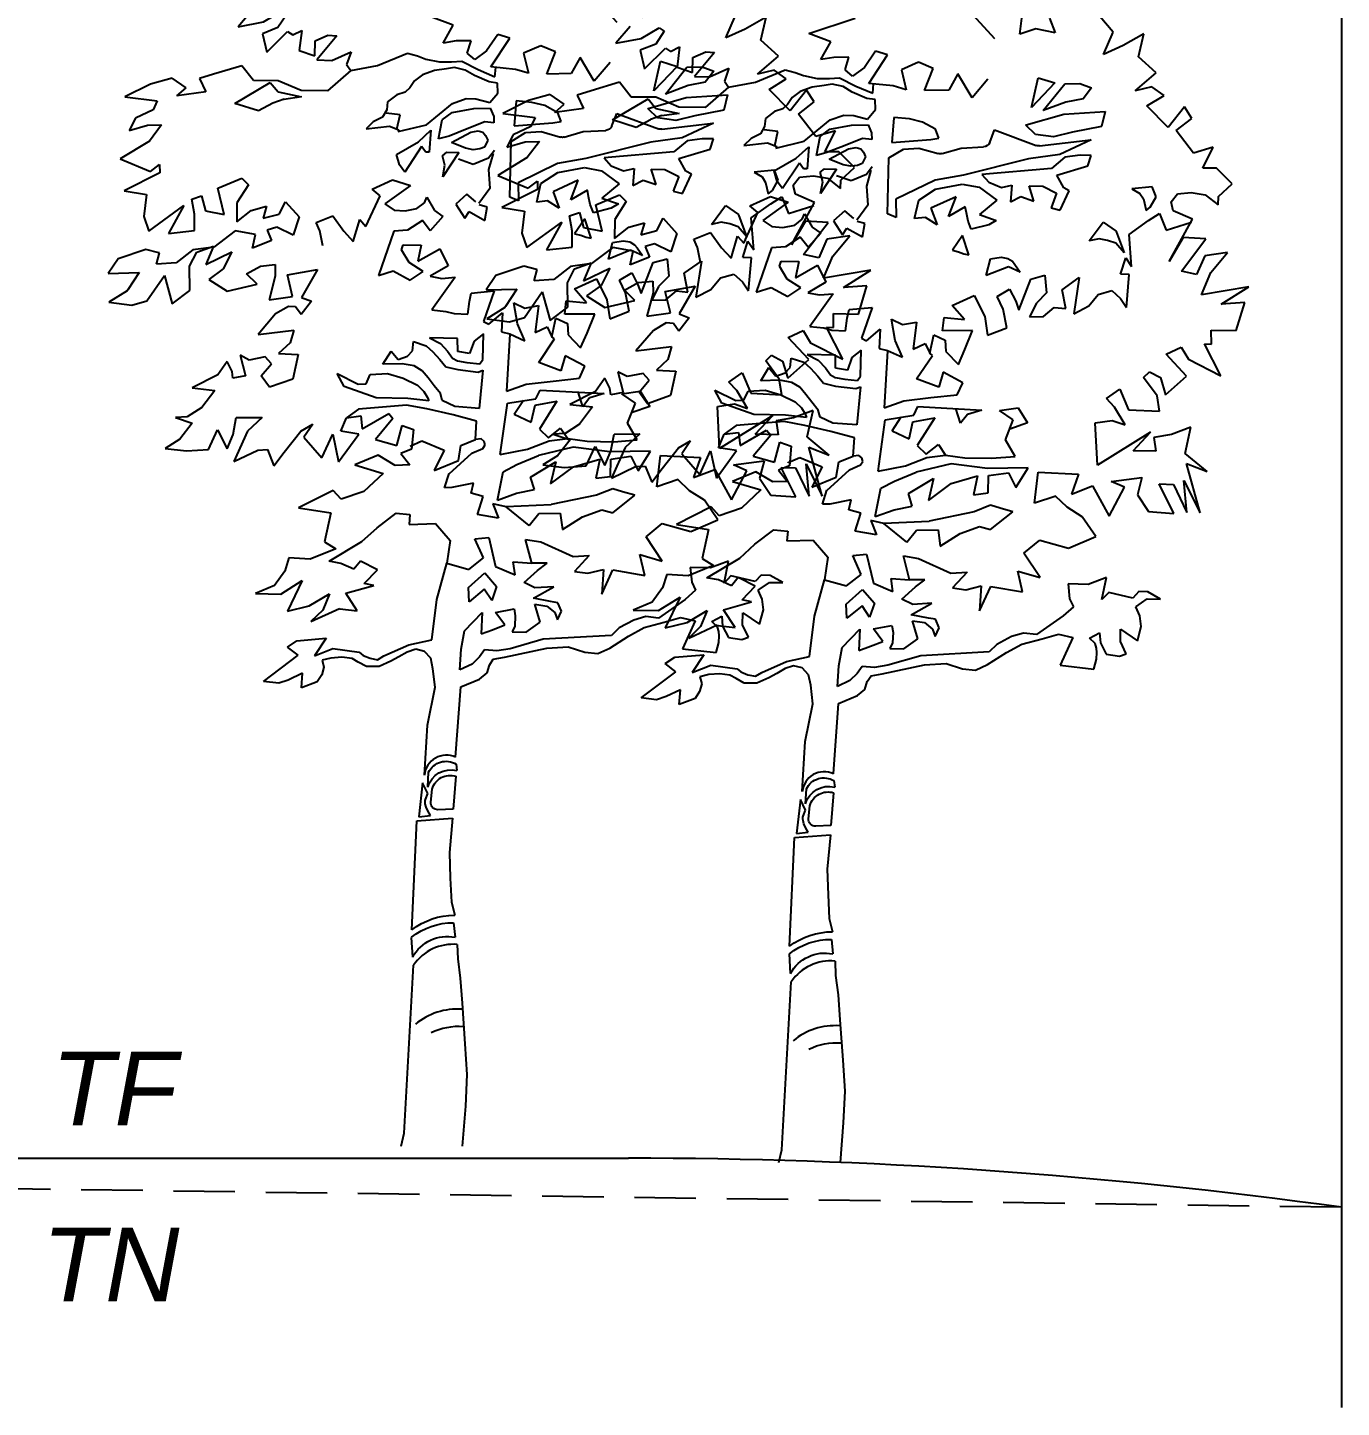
# Model space of a CAD drawing. Header units: millimetres. Extents: x 1514 to 1688, y 984 to 1013.
# Drawn here: x 1573.77 to 1579.11, y 1003.57 to 1009.18 of the extents above; entities that cross this region are included whole.
import ezdxf

# ---------------------------------------------------------------- set-up
doc = ezdxf.new("R2010")
doc.units = ezdxf.units.MM
doc.linetypes.add('CACHE', pattern=[0.375, 0.25, -0.125])
for name, color, linetype in [('Cotations2', 7, 'Continuous'), ('Limites', 7, 'Continuous'), ('T2', 5, 'Continuous'), ('Texte', 7, 'Continuous')]:
    doc.layers.add(name, color=color, linetype=linetype)
doc.styles.get("Standard").update_dxf_attribs({"font": 'arial.ttf'})

# ---------------------------------------------------------------- blocks, each defined once
blk = doc.blocks.new('E13')
at = {"color": 62, "true_color": 0xacc205}
for p, q in [((2.2143, 19.6951), (2.1412, 19.7806)), ((0.7854, 19.7116), (0.7429, 19.6618)), ((0.8179, 19.6761), (0.8715, 19.708)), ((0.8858, 19.6974), (0.861, 19.6595)), ((0.8715, 19.708), (0.8858, 19.6974)), ((2.1854, 19.6291), (2.2143, 19.6951)), ((0.7429, 19.6618), (0.8179, 19.6761)), ((0.861, 19.6595), (0.8152, 19.6411)), ((0.8152, 19.6411), (0.8281, 19.5862)), ((0.8281, 19.5862), (0.8896, 19.6479)), ((0.8896, 19.6479), (0.9048, 19.638)), ((0.9048, 19.638), (0.9316, 19.6511)), ((0.9316, 19.6511), (0.924, 19.5911)), ((0.9701, 19.5754), (0.9708, 19.6197)), ((0.9708, 19.6197), (1.009, 19.6368)), ((1.0353, 19.6348), (0.976, 19.5636)), ((0.924, 19.5911), (0.9701, 19.5754)), ((0.976, 19.5636), (1.0203, 19.5621)), ((1.9925, 19.5597), (2.0417, 19.5445)), ((0.7538, 19.5464), (0.6704, 19.5214)), ((0.7884, 19.5029), (0.7538, 19.5464)), ((0.7331, 19.4351), (0.8383, 19.4972)), ((0.7884, 19.5029), (0.7884, 19.5029)), ((0.8614, 19.5022), (0.7884, 19.5029)), ((0.8383, 19.4972), (0.8616, 19.4689)), ((0.9293, 19.4732), (0.8614, 19.5022)), ((2.3765, 19.4128), (2.3142, 19.4763)), ((2.4247, 19.4743), (2.3765, 19.4128)), ((2.4467, 19.4396), (2.4247, 19.4743)), ((2.0687, 19.4523), (2.1906, 19.4601)), ((2.1906, 19.4601), (2.1796, 19.4154)), ((2.4004, 19.4034), (2.4467, 19.4396)), ((2.1796, 19.4154), (2.0938, 19.3984)), ((2.4521, 19.3369), (2.4004, 19.4034)), ((2.0711, 19.3244), (2.0318, 19.2914)), ((2.0318, 19.2914), (1.8258, 19.2738)), ((2.0473, 19.272), (2.1393, 19.2991)), ((2.068, 19.2345), (2.0473, 19.272)), ((1.7676, 19.2453), (1.818, 19.2357)), ((1.9653, 19.2404), (2.0058, 19.2392)), ((2.0058, 19.2392), (2.047, 19.2182)), ((2.0844, 19.2256), (2.068, 19.2345)), ((2.33, 19.2372), (2.2697, 19.2315)), ((2.2697, 19.2315), (2.2933, 19.2172)), ((2.341, 19.2079), (2.33, 19.2372)), ((0.6836, 19.1839), (0.7541, 19.2137)), ((0.7734, 19.1941), (0.7398, 19.1409)), ((0.7541, 19.2137), (0.7734, 19.1941)), ((1.9105, 19.1924), (1.9409, 19.2082)), ((2.047, 19.2182), (2.0304, 19.1748)), ((2.047, 19.2182), (2.047, 19.2182)), ((2.0572, 19.1679), (2.0844, 19.2256)), ((2.2933, 19.2172), (2.3034, 19.2013)), ((2.3034, 19.2013), (2.3114, 19.1674)), ((2.3235, 19.177), (2.341, 19.2079)), ((2.3854, 19.1931), (2.4042, 19.2163)), ((2.3917, 19.1661), (2.3854, 19.1931)), ((2.4042, 19.2163), (2.4451, 19.2208)), ((0.7022, 19.1059), (0.6836, 19.1839)), ((2.0304, 19.1748), (2.0572, 19.1679)), ((2.3114, 19.1674), (2.3235, 19.177)), ((2.3186, 19.1376), (2.3513, 19.1586)), ((2.3513, 19.1586), (2.3713, 19.1089)), ((2.4486, 19.1417), (2.3917, 19.1661)), ((0.647, 19.1166), (0.7022, 19.1059)), ((0.7398, 19.1409), (0.7393, 19.0841)), ((0.7393, 19.0841), (0.7816, 19.1177)), ((0.7816, 19.1177), (0.8273, 19.1304)), ((0.8273, 19.1304), (0.817, 19.0952)), ((0.817, 19.0952), (0.8642, 19.1076)), ((0.8642, 19.1076), (0.8833, 19.144)), ((0.8833, 19.144), (0.9234, 19.0993)), ((2.1431, 19.0771), (2.1845, 19.1327)), ((2.1845, 19.1327), (2.2233, 19.1059)), ((0.8574, 19.0683), (0.8295, 19.0602)), ((0.906, 19.0448), (0.8574, 19.0683)), ((0.9234, 19.0993), (0.906, 19.0448)), ((0.9741, 19.0821), (1.023, 19.1022)), ((0.9847, 19.0578), (0.9741, 19.0821)), ((1.023, 19.1022), (1.0558, 19.0569)), ((2.1974, 19.0787), (2.1723, 19.0833)), ((2.2225, 19.07), (2.1974, 19.0787)), ((0.7346, 19.0579), (0.6711, 19.0098)), ((0.7943, 19.0466), (0.7346, 19.0579)), ((0.8295, 19.0602), (0.8422, 19.0289)), ((0.9935, 19.0135), (0.9847, 19.0578)), ((1.0558, 19.0569), (1.0838, 19.0264)), ((1.2444, 19.0595), (1.2036, 19.057)), ((1.8389, 18.9743), (1.851, 19.0237)), ((0.8089, 18.9537), (0.8528, 18.9579)), ((1.9353, 18.8721), (1.9707, 18.9642)), ((1.9707, 18.9642), (2.0122, 18.9753)), ((1.3854, 18.921), (1.3165, 18.8239)), ((1.7382, 18.8864), (1.803, 18.9156)), ((2.0169, 18.9238), (1.9869, 18.8928)), ((0.8346, 18.854), (0.9043, 18.8639)), ((1.9869, 18.8928), (1.9668, 18.8527)), ((1.4225, 18.8109), (1.4272, 18.8485)), ((1.9668, 18.8527), (2.0085, 18.8533)), ((2.5324, 18.6778), (2.4839, 18.7725)), ((2.4368, 18.7268), (2.5324, 18.6778)), ((0.7106, 18.6711), (0.683, 18.6315)), ((0.7254, 18.6415), (0.7106, 18.6711)), ((0.7489, 18.69), (0.7651, 18.629)), ((0.7762, 18.6755), (0.7489, 18.69)), ((0.8235, 18.6852), (0.7762, 18.6755)), ((0.8117, 18.6292), (0.8417, 18.6648)), ((0.8417, 18.6648), (0.8235, 18.6852)), ((0.8417, 18.6648), (0.8417, 18.6648)), ((0.9207, 18.6921), (0.9046, 18.6194)), ((0.683, 18.6315), (0.6069, 18.5929)), ((0.7277, 18.6216), (0.7254, 18.6415)), ((0.7651, 18.629), (0.7277, 18.6216)), ((0.8364, 18.5951), (0.8117, 18.6292)), ((0.9046, 18.6194), (0.8364, 18.5951)), ((2.2338, 18.6381), (2.2595, 18.5772)), ((0.6069, 18.5929), (0.6738, 18.5859)), ((0.6738, 18.5859), (0.6358, 18.5347)), ((2.2495, 18.5325), (2.2184, 18.5852)), ((2.2595, 18.5772), (2.3512, 18.5731)), ((2.1609, 18.5384), (2.2116, 18.5459)), ((2.1674, 18.4137), (2.1609, 18.5384)), ((2.2116, 18.5459), (2.2495, 18.5325)), ((0.5928, 18.5076), (0.5578, 18.5057)), ((0.5578, 18.5057), (0.6076, 18.4886)), ((0.6358, 18.5347), (0.5928, 18.5076)), ((0.6358, 18.5347), (0.6358, 18.5347)), ((0.7282, 18.4548), (0.7377, 18.5052)), ((0.7377, 18.5052), (0.8144, 18.5058)), ((0.7377, 18.5052), (0.7377, 18.5052)), ((0.8144, 18.5058), (0.7707, 18.4656)), ((1.201, 18.5028), (1.1497, 18.4404)), ((2.3245, 18.5116), (2.1674, 18.4137)), ((2.2729, 18.4559), (2.3245, 18.5116)), ((0.6076, 18.4886), (0.5707, 18.4411)), ((0.6556, 18.4111), (0.6819, 18.4686)), ((0.6819, 18.4686), (0.7106, 18.4125)), ((0.7106, 18.4125), (0.7282, 18.4548)), ((0.7707, 18.4656), (0.7305, 18.375)), ((0.8797, 18.4034), (0.9288, 18.4649)), ((0.9288, 18.4649), (0.9637, 18.486)), ((0.9637, 18.486), (0.938, 18.4471)), ((0.991, 18.3862), (1.0231, 18.4558)), ((0.5707, 18.4411), (0.5269, 18.4141)), ((0.5269, 18.4141), (0.59, 18.4066)), ((0.938, 18.4471), (0.991, 18.3862)), ((1.2869, 18.4367), (1.353, 18.4089)), ((0.59, 18.4066), (0.6556, 18.4111)), ((0.7305, 18.375), (0.8013, 18.4094)), ((0.8013, 18.4094), (0.8299, 18.411)), ((0.8299, 18.411), (0.849, 18.363)), ((0.849, 18.363), (0.8797, 18.4034)), ((1.2565, 18.4114), (1.2242, 18.3987)), ((1.683, 18.3741), (1.6675, 18.309)), ((2.2476, 18.348), (2.2083, 18.3651)), ((1.8515, 18.2237), (1.9169, 18.2756)), ((2.1626, 18.2029), (2.1226, 18.2609)), ((1.6695, 18.2471), (1.5362, 18.2414)), ((1.7615, 18.2117), (1.8189, 18.2319))]:
    blk.add_line(p, q, dxfattribs=at)
at = {"color": 84, "true_color": 0x2aaf18}
for p, q in [((1.3136, 19.6912), (1.4508, 19.7365)), ((1.9379, 19.6889), (1.9457, 19.7517)), ((2.026, 19.736), (2.0424, 19.6923)), ((1.3791, 19.6662), (1.3136, 19.6912)), ((1.9857, 19.705), (1.9379, 19.6889)), ((2.0424, 19.6923), (1.9857, 19.705)), ((2.3048, 19.6901), (2.2434, 19.655)), ((2.2893, 19.6222), (2.3048, 19.6901)), ((1.3493, 19.6135), (1.3791, 19.6662)), ((1.5115, 19.639), (1.4783, 19.5904)), ((1.5467, 19.6279), (1.5115, 19.639)), ((2.2434, 19.655), (2.1854, 19.6291)), ((1.009, 19.6368), (1.0353, 19.6348)), ((1.3877, 19.62), (1.3493, 19.6135)), ((1.4324, 19.6204), (1.3877, 19.62)), ((1.4209, 19.5834), (1.4324, 19.6204)), ((1.4909, 19.5431), (1.5467, 19.6279)), ((1.6387, 19.6057), (1.5877, 19.5831)), ((1.6819, 19.5872), (1.6387, 19.6057)), ((2.3415, 19.5747), (2.2893, 19.6222)), ((1.0203, 19.5621), (1.0772, 19.588)), ((1.0772, 19.588), (1.064, 19.55)), ((1.1558, 19.5468), (1.2439, 19.5837)), ((1.2439, 19.5837), (1.2736, 19.5757)), ((1.2984, 19.5662), (1.3386, 19.5575)), ((1.4433, 19.5646), (1.4209, 19.5834)), ((1.4783, 19.5904), (1.4433, 19.5646)), ((1.5877, 19.5831), (1.6021, 19.524)), ((1.6561, 19.5218), (1.6819, 19.5872)), ((1.7546, 19.5711), (1.7282, 19.523)), ((1.7966, 19.5008), (1.7546, 19.5711)), ((1.9725, 19.4721), (1.9925, 19.5597)), ((2.2797, 19.5214), (2.3415, 19.5747)), ((0.6704, 19.5214), (0.6288, 19.5086)), ((1.0767, 19.532), (1.0077, 19.4721)), ((1.064, 19.55), (1.0767, 19.532)), ((1.0767, 19.532), (1.1558, 19.5468)), ((1.5632, 19.5357), (1.4909, 19.5431)), ((1.6021, 19.524), (1.5632, 19.5357)), ((1.7282, 19.523), (1.6561, 19.5218)), ((1.8436, 19.5559), (1.7966, 19.5008)), ((2.0417, 19.5445), (1.9725, 19.4721)), ((2.007, 19.4627), (2.0707, 19.5423)), ((2.0707, 19.5423), (2.1154, 19.5427)), ((2.1154, 19.5427), (2.1505, 19.5305)), ((2.1505, 19.5305), (2.1252, 19.4973)), ((2.3288, 19.5329), (2.2797, 19.5214)), ((2.3647, 19.5074), (2.3288, 19.5329)), ((0.4844, 19.4921), (0.4084, 19.4543)), ((0.5483, 19.5099), (0.4844, 19.4921)), ((0.5897, 19.4813), (0.5483, 19.5099)), ((0.5623, 19.4569), (0.5897, 19.4813)), ((0.6288, 19.5086), (0.6475, 19.4693)), ((1.2512, 19.4808), (1.2369, 19.4678)), ((1.265, 19.5016), (1.2512, 19.4808)), ((2.0741, 19.4879), (2.007, 19.4627)), ((2.1252, 19.4973), (2.0741, 19.4879)), ((2.3142, 19.4763), (2.3647, 19.5074)), ((0.4084, 19.4543), (0.5041, 19.4424)), ((0.5041, 19.4424), (0.4918, 19.4157)), ((0.6475, 19.4693), (0.5623, 19.4569)), ((0.8034, 19.4127), (0.7331, 19.4351)), ((0.8457, 19.4352), (0.8034, 19.4127)), ((0.8458, 19.436), (0.8457, 19.4352)), ((0.8789, 19.4478), (0.8458, 19.436)), ((0.8616, 19.4689), (0.9306, 19.4541)), ((0.9306, 19.4541), (0.8788, 19.4467)), ((0.8788, 19.4467), (0.8789, 19.4478)), ((1.0077, 19.4721), (0.9293, 19.4732)), ((1.1855, 19.4395), (1.1826, 19.4159)), ((1.2125, 19.4602), (1.1855, 19.4395)), ((1.2369, 19.4678), (1.2125, 19.4602)), ((1.9564, 19.4203), (2.0687, 19.4523)), ((0.4918, 19.4157), (0.4396, 19.3913)), ((1.1707, 19.3941), (1.1431, 19.3802)), ((1.1826, 19.4159), (1.1707, 19.3941)), ((1.2223, 19.4007), (1.1814, 19.4057)), ((1.2129, 19.3586), (1.2223, 19.4007)), ((1.849, 19.3683), (1.8632, 19.4055)), ((1.8632, 19.4055), (1.9867, 19.3595)), ((1.9845, 19.3916), (1.9563, 19.4192)), ((2.0938, 19.3984), (2.0378, 19.3846)), ((0.4396, 19.3913), (0.4208, 19.3548)), ((0.4208, 19.3548), (0.4751, 19.3707)), ((0.4396, 19.3913), (0.4396, 19.3913)), ((0.4751, 19.3707), (0.5168, 19.3713)), ((0.5168, 19.3713), (0.481, 19.3237)), ((1.1431, 19.3802), (1.1215, 19.3599)), ((1.1215, 19.3599), (1.1913, 19.3671)), ((1.1913, 19.3671), (1.2189, 19.3563)), ((1.2167, 19.3519), (1.3005, 19.372)), ((1.2189, 19.3563), (1.2167, 19.3519)), ((1.2769, 19.3215), (1.3137, 19.3558)), ((1.3137, 19.3558), (1.3087, 19.2907)), ((2.0378, 19.3846), (1.9845, 19.3924)), ((1.9845, 19.3924), (1.9845, 19.3916)), ((1.9963, 19.3584), (2.1482, 19.3761)), ((2.149, 19.3761), (2.0566, 19.3331)), ((2.1482, 19.3761), (2.149, 19.3761)), ((2.5103, 19.3541), (2.4521, 19.3369)), ((2.479, 19.2921), (2.5103, 19.3541)), ((0.481, 19.3237), (0.3943, 19.2705)), ((1.2115, 19.284), (1.2769, 19.3215)), ((2.0566, 19.3331), (1.9639, 19.3201)), ((2.1162, 19.3304), (2.0711, 19.3244)), ((2.1492, 19.3298), (2.1162, 19.3304)), ((2.1393, 19.2991), (2.1492, 19.3298)), ((0.3943, 19.2705), (0.4835, 19.2334)), ((1.2205, 19.2528), (1.2115, 19.284)), ((1.2861, 19.3076), (1.2359, 19.2318)), ((1.2981, 19.2907), (1.2861, 19.3076)), ((1.3087, 19.2907), (1.2981, 19.2907)), ((1.3477, 19.2801), (1.3606, 19.2905)), ((1.355, 19.2519), (1.3477, 19.2801)), ((1.3958, 19.2897), (1.3485, 19.2175)), ((1.3606, 19.2905), (1.3958, 19.2897)), ((2.5199, 19.2919), (2.479, 19.2921)), ((2.5664, 19.2456), (2.5199, 19.2919)), ((0.5116, 19.2293), (0.406, 19.1759)), ((0.4835, 19.2334), (0.5108, 19.254)), ((0.5108, 19.254), (0.5116, 19.2293)), ((0.5108, 19.254), (0.5108, 19.254)), ((1.2359, 19.2318), (1.2205, 19.2528)), ((1.3485, 19.2175), (1.355, 19.2519)), ((2.5256, 19.2081), (2.5664, 19.2456)), ((1.5717, 19.2004), (1.5724, 19.1462)), ((2.4451, 19.2208), (2.4863, 19.2138)), ((2.4863, 19.2138), (2.5249, 19.1835)), ((2.5249, 19.1835), (2.5256, 19.2081)), ((0.406, 19.1759), (0.4726, 19.1652)), ((0.4726, 19.1652), (0.4647, 19.1003)), ((1.2942, 19.141), (1.3012, 19.1575)), ((1.3012, 19.1575), (1.3239, 19.1179)), ((1.4201, 19.1664), (1.3871, 19.1367)), ((1.4466, 19.1433), (1.4201, 19.1664)), ((1.5724, 19.1462), (1.5467, 19.1577)), ((0.4795, 19.0574), (0.583, 19.1329)), ((0.583, 19.1329), (0.5377, 19.0503)), ((1.2374, 19.1169), (1.2721, 19.1237)), ((1.2374, 19.1169), (1.2374, 19.1169)), ((1.2721, 19.1237), (1.2942, 19.141)), ((1.3239, 19.1179), (1.349, 19.1)), ((1.3871, 19.1367), (1.4135, 19.0954)), ((1.4135, 19.0954), (1.4267, 19.1152)), ((1.4267, 19.1152), (1.473, 19.0888)), ((1.4796, 19.1284), (1.4565, 19.135)), ((1.473, 19.0888), (1.4796, 19.1284)), ((2.2613, 19.0965), (2.3186, 19.1376)), ((2.3186, 19.1376), (2.3186, 19.1376)), ((2.3713, 19.1089), (2.446, 19.1325)), ((2.3802, 19.0162), (2.4486, 19.1417)), ((0.4647, 19.1003), (0.4795, 19.0574)), ((0.4647, 19.1003), (0.4647, 19.1003)), ((1.2883, 19.0884), (1.2444, 19.0595)), ((1.3117, 19.0582), (1.2883, 19.0884)), ((1.349, 19.1), (1.3117, 19.0582)), ((2.1723, 19.0833), (2.1431, 19.0771)), ((2.2468, 19.0416), (2.2225, 19.07)), ((2.2233, 19.1059), (2.2232, 19.1051)), ((2.2232, 19.1051), (2.2468, 19.0416)), ((2.2684, 19.0012), (2.2613, 19.0965)), ((2.4216, 19.0869), (2.3802, 19.0162)), ((2.416, 18.988), (2.4887, 19.0829)), ((2.4887, 19.0829), (2.4216, 19.0869)), ((2.4887, 19.0829), (2.4887, 19.0829)), ((1.7571, 19.0449), (1.7726, 19.0392)), ((1.7726, 19.0392), (1.7875, 19.0361)), ((1.851, 19.0237), (1.8828, 19.0288)), ((1.8828, 19.0288), (1.9023, 19.0254)), ((1.9023, 19.0254), (1.916, 19.0168)), ((2.2363, 18.979), (2.2514, 19.0272)), ((2.2514, 19.0272), (2.2684, 19.0012)), ((2.4849, 19.0328), (2.4607, 18.9778)), ((2.5528, 19.0428), (2.4849, 19.0328)), ((2.5028, 18.9833), (2.5528, 19.0428)), ((0.4704, 19.0024), (0.3879, 18.9746)), ((0.5087, 18.9927), (0.4704, 19.0024)), ((0.5015, 18.9591), (0.5106, 18.9925)), ((0.5106, 18.9925), (0.5087, 18.9927)), ((1.2268, 19.0021), (1.2317, 19.0169)), ((1.2496, 18.9644), (1.2268, 19.0021)), ((1.2317, 19.0169), (1.2847, 19.0159)), ((1.2847, 19.0159), (1.2745, 18.9682)), ((1.2745, 18.9682), (1.3399, 19.0049)), ((1.3399, 19.0049), (1.3644, 18.9548)), ((1.9042, 19.0007), (1.8389, 18.9743)), ((1.939, 18.9847), (1.9042, 19.0007)), ((1.916, 19.0168), (1.9237, 19.0076)), ((1.9237, 19.0076), (1.939, 18.9847)), ((2.4607, 18.9778), (2.416, 18.988)), ((0.3879, 18.9746), (0.359, 18.9321)), ((0.5595, 18.9633), (0.5015, 18.9591)), ((1.2901, 18.9378), (1.2496, 18.9644)), ((1.3644, 18.9548), (1.3109, 18.9237)), ((2.063, 18.9325), (2.114, 18.9684)), ((2.114, 18.9684), (2.0974, 18.8616)), ((2.2617, 18.9779), (2.2363, 18.979)), ((2.2534, 18.88), (2.2617, 18.9779)), ((2.475, 18.918), (2.5028, 18.9833)), ((0.359, 18.9321), (0.4501, 18.9346)), ((0.4501, 18.9346), (0.4169, 18.8833)), ((0.4732, 18.8506), (0.5255, 18.9261)), ((0.5255, 18.9261), (0.5483, 18.8418)), ((1.2521, 18.9122), (1.2901, 18.9378)), ((1.3109, 18.9237), (1.3453, 18.9173)), ((1.3453, 18.9173), (1.3854, 18.921)), ((2.0739, 18.8767), (2.063, 18.9325)), ((2.1417, 18.8848), (2.17, 18.9186)), ((2.17, 18.9186), (2.2098, 18.9299)), ((2.2098, 18.9299), (2.2354, 18.9071)), ((2.2354, 18.9071), (2.2534, 18.88)), ((2.6151, 18.9414), (2.475, 18.918)), ((2.5335, 18.89), (2.6151, 18.9414)), ((0.4148, 18.8805), (0.3611, 18.8467)), ((0.4169, 18.8833), (0.4148, 18.8805)), ((1.4272, 18.8485), (1.433, 18.8738)), ((1.433, 18.8738), (1.4998, 18.88)), ((1.5008, 18.8799), (1.4693, 18.7895)), ((1.4998, 18.88), (1.5008, 18.8799)), ((2.0974, 18.8616), (2.1417, 18.8848)), ((2.2534, 18.88), (2.2534, 18.88)), ((2.6032, 18.8949), (2.5335, 18.89)), ((2.5779, 18.8116), (2.6032, 18.8949)), ((0.3611, 18.8467), (0.4286, 18.8377)), ((0.4286, 18.8377), (0.4732, 18.8506)), ((1.3165, 18.8239), (1.3579, 18.8197)), ((1.5588, 18.8452), (1.5909, 18.8295)), ((1.5692, 18.7827), (1.5588, 18.8452)), ((1.3579, 18.8197), (1.382, 18.8132)), ((1.382, 18.8132), (1.4225, 18.8109)), ((1.4693, 18.7895), (1.4846, 18.7816)), ((1.4846, 18.7816), (1.5251, 18.8155)), ((1.5251, 18.8155), (1.5219, 18.7589)), ((1.5251, 18.8155), (1.5251, 18.8155)), ((1.5911, 18.7328), (1.5692, 18.7827)), ((2.5047, 18.7717), (2.5041, 18.8134)), ((2.5041, 18.8134), (2.5779, 18.8116)), ((1.3924, 18.7393), (1.3091, 18.7411)), ((1.4692, 18.7535), (1.441, 18.7318)), ((1.5219, 18.7589), (1.5469, 18.7532)), ((1.5469, 18.7532), (1.5911, 18.7328)), ((2.3706, 18.7422), (2.415, 18.7626)), ((2.4311, 18.6769), (2.3706, 18.7422)), ((2.415, 18.7626), (2.4368, 18.7268)), ((2.415, 18.7626), (2.415, 18.7626)), ((2.4839, 18.7725), (2.5047, 18.7717)), ((1.1716, 18.6634), (1.1954, 18.7022)), ((1.1954, 18.7022), (1.2162, 18.677)), ((1.1954, 18.7022), (1.1954, 18.7022)), ((1.2443, 18.6871), (1.2588, 18.703)), ((1.2588, 18.703), (1.262, 18.7304)), ((1.3932, 18.7006), (1.3924, 18.7393)), ((1.4279, 18.6949), (1.3932, 18.7006)), ((1.441, 18.7318), (1.4279, 18.6949)), ((0.863, 18.6946), (0.9207, 18.6921)), ((1.2162, 18.677), (1.2443, 18.6871)), ((1.698, 18.644), (1.6325, 18.6687)), ((1.7109, 18.6884), (1.698, 18.644)), ((1.7691, 18.6575), (1.7109, 18.6884)), ((2.3039, 18.6734), (2.3212, 18.6902)), ((2.3441, 18.6191), (2.3039, 18.6734)), ((2.3212, 18.6902), (2.3539, 18.6725)), ((2.3212, 18.6902), (2.3212, 18.6902)), ((2.3539, 18.6725), (2.369, 18.6218)), ((2.369, 18.6218), (2.4311, 18.6769)), ((1.0566, 18.5972), (1.0358, 18.6359)), ((1.0358, 18.6359), (1.0978, 18.6046)), ((1.1217, 18.6055), (1.1341, 18.633)), ((1.7531, 18.6216), (1.7691, 18.6575)), ((2.1949, 18.6105), (2.2338, 18.6381)), ((2.3512, 18.5731), (2.3441, 18.6191)), ((1.0978, 18.6046), (1.1217, 18.6055)), ((1.7627, 18.5375), (1.749, 18.5813)), ((1.8255, 18.5763), (1.7836, 18.5635)), ((1.8784, 18.5752), (1.9329, 18.5832)), ((1.9329, 18.5832), (1.9609, 18.5386)), ((2.2184, 18.5852), (2.1949, 18.6105)), ((1.5601, 18.5151), (1.5871, 18.5566)), ((1.6105, 18.4915), (1.622, 18.5418)), ((1.622, 18.5418), (1.6862, 18.5539)), ((1.6862, 18.5539), (1.6344, 18.4715)), ((1.7828, 18.5636), (1.7627, 18.5375)), ((1.9188, 18.5475), (1.8784, 18.5752)), ((1.8954, 18.4886), (1.9188, 18.5475)), ((1.9609, 18.5386), (1.9083, 18.5199)), ((1.0465, 18.4653), (1.0637, 18.5049)), ((1.0989, 18.5306), (1.0637, 18.5049)), ((1.0637, 18.5049), (1.1057, 18.5101)), ((1.1057, 18.5101), (1.1104, 18.4718)), ((1.1104, 18.4718), (1.1888, 18.517)), ((1.1888, 18.517), (1.201, 18.5028)), ((1.5601, 18.5151), (1.6105, 18.4915)), ((2.3245, 18.5116), (2.3245, 18.5116)), ((2.3865, 18.5041), (2.3347, 18.4956)), ((2.3347, 18.4956), (2.3402, 18.4546)), ((2.4442, 18.5262), (2.3865, 18.5041)), ((2.4269, 18.448), (2.4442, 18.5262)), ((1.0231, 18.4558), (1.0404, 18.3748)), ((1.0404, 18.3748), (1.0998, 18.4567)), ((1.0998, 18.4567), (1.0465, 18.4653)), ((1.2127, 18.4223), (1.2286, 18.4817)), ((1.2286, 18.4817), (1.2618, 18.4697)), ((1.2618, 18.4697), (1.2565, 18.4114)), ((1.6344, 18.4715), (1.6609, 18.4459)), ((1.6609, 18.4459), (1.6972, 18.4743)), ((1.6972, 18.4743), (1.7186, 18.4434)), ((1.9238, 18.4391), (1.8954, 18.4886)), ((2.3402, 18.4546), (2.2729, 18.4559)), ((1.1497, 18.4404), (1.2127, 18.4223)), ((1.2524, 18.4212), (1.2869, 18.4367)), ((1.2524, 18.4203), (1.2524, 18.4212)), ((1.395, 18.378), (1.4023, 18.423)), ((1.4023, 18.423), (1.4453, 18.4405)), ((1.4346, 18.3996), (1.4671, 18.4142)), ((1.4617, 18.4422), (1.4453, 18.4405)), ((1.4706, 18.4348), (1.4617, 18.4422)), ((1.4671, 18.4142), (1.4735, 18.4243)), ((1.4735, 18.4243), (1.4706, 18.4348)), ((2.4918, 18.3945), (2.4269, 18.448)), ((2.4711, 18.2729), (2.4311, 18.4181)), ((2.4311, 18.4181), (2.4918, 18.3945)), ((1.1575, 18.3943), (1.0882, 18.3655)), ((1.2074, 18.364), (1.1575, 18.3943)), ((1.2242, 18.3987), (1.2511, 18.3655)), ((1.353, 18.4089), (1.3227, 18.3486)), ((1.3227, 18.3486), (1.395, 18.378)), ((1.3674, 18.3385), (1.4346, 18.3996)), ((1.6084, 18.3295), (1.683, 18.3741)), ((1.735, 18.3596), (1.8133, 18.382)), ((1.8133, 18.382), (1.8014, 18.3261)), ((1.8446, 18.3314), (1.8455, 18.3825)), ((1.8455, 18.3825), (1.905, 18.3913)), ((1.905, 18.3913), (1.9263, 18.3479)), ((1.9263, 18.3479), (1.9629, 18.4058)), ((1.9814, 18.3009), (1.9923, 18.393)), ((1.9923, 18.393), (2.1114, 18.3868)), ((2.1114, 18.3868), (2.0907, 18.3278)), ((2.2083, 18.3651), (2.2991, 18.3771)), ((2.2991, 18.3771), (2.2857, 18.3261)), ((1.0882, 18.3655), (1.1723, 18.3401)), ((1.2511, 18.3655), (1.2074, 18.364)), ((1.6675, 18.309), (1.735, 18.3596)), ((1.8014, 18.3261), (1.8446, 18.3314)), ((2.0907, 18.3278), (2.1532, 18.3522)), ((2.1532, 18.3522), (2.2023, 18.2624)), ((2.2023, 18.2624), (2.2476, 18.348)), ((2.3933, 18.2705), (2.3499, 18.358)), ((2.3499, 18.358), (2.3923, 18.3567)), ((2.3923, 18.3567), (2.4325, 18.2732)), ((2.4235, 18.3686), (2.4711, 18.2729)), ((2.4325, 18.2732), (2.4235, 18.3686)), ((1.4392, 18.3113), (1.3756, 18.298)), ((1.4323, 18.2815), (1.4392, 18.3113)), ((1.5668, 18.2815), (1.6199, 18.2926)), ((1.6199, 18.2926), (1.6084, 18.3295)), ((1.8513, 18.2949), (1.8033, 18.2759)), ((1.8798, 18.286), (1.8513, 18.2949)), ((2.0447, 18.3218), (1.9814, 18.3009)), ((2.0437, 18.3219), (2.0447, 18.3218)), ((2.0782, 18.2889), (2.0437, 18.3219)), ((2.2857, 18.3261), (2.319, 18.2762)), ((1.4676, 18.272), (1.4323, 18.2815)), ((1.451, 18.2184), (1.4676, 18.272)), ((1.497, 18.25), (1.5138, 18.2079)), ((1.5362, 18.2414), (1.497, 18.25)), ((1.5103, 18.2612), (1.5668, 18.2815)), ((1.8033, 18.2759), (1.6696, 18.2482)), ((1.9169, 18.2756), (1.8798, 18.286)), ((2.1226, 18.2609), (2.0782, 18.2889)), ((2.319, 18.2762), (2.3933, 18.2705)), ((1.5138, 18.2079), (1.451, 18.2184)), ((1.6042, 18.1858), (1.5362, 18.2414)), ((1.6042, 18.1858), (1.6324, 18.2215)), ((1.6324, 18.2215), (1.696, 18.2224)), ((1.6696, 18.2482), (1.6695, 18.2471)), ((1.696, 18.2224), (1.7026, 18.1737)), ((1.7026, 18.1737), (1.7615, 18.2117)), ((1.8189, 18.2319), (1.8515, 18.2237)), ((1.1095, 18.1384), (1.1543, 18.1796)), ((1.9503, 18.1528), (1.9977, 18.1917)), ((1.9977, 18.1917), (2.0822, 18.1682)), ((2.0822, 18.1682), (2.1626, 18.2029)), ((0.9987, 18.1374), (1.032, 18.1167)), ((1.0122, 18.0803), (1.1095, 18.1384)), ((1.3704, 18.1412), (1.3604, 18.0745)), ((1.4436, 18.1461), (1.4848, 18.1505)), ((1.4688, 18.09), (1.4436, 18.1461)), ((1.4848, 18.1505), (1.5048, 18.0645)), ((1.5935, 18.1449), (1.6384, 18.1377)), ((1.6116, 18.0742), (1.5935, 18.1449)), ((1.6384, 18.1377), (1.7344, 18.0943)), ((1.9979, 18.0807), (1.9503, 18.1528)), ((0.8936, 18.0905), (0.8811, 18.0506)), ((0.9566, 18.0865), (0.8936, 18.0905)), ((1.032, 18.1167), (0.9566, 18.0865)), ((1.4254, 18.0563), (1.4688, 18.09)), ((1.7344, 18.0943), (1.782, 18.0972)), ((1.782, 18.0972), (1.7387, 18.0504)), ((1.9319, 18.1001), (1.9979, 18.0807)), ((1.9462, 18.0384), (1.9319, 18.1001)), ((0.8811, 18.0506), (0.8503, 18.0085)), ((1.0469, 18.0739), (1.0122, 18.0803)), ((1.0854, 18.0568), (1.0469, 18.0739)), ((1.1051, 18.0808), (1.0854, 18.0568)), ((1.1554, 18.0553), (1.1051, 18.0808)), ((1.1163, 18.0147), (1.1554, 18.0553)), ((1.3604, 18.0745), (1.4254, 18.0563)), ((1.5048, 18.0645), (1.5627, 18.0401)), ((1.557, 18.0784), (1.6116, 18.0742)), ((1.5627, 18.0401), (1.557, 18.0784)), ((1.5894, 18.0172), (1.629, 18.0532)), ((1.6571, 18.0745), (1.6116, 18.0742)), ((1.629, 18.0532), (1.6571, 18.0745)), ((1.7387, 18.0504), (1.778, 18.0445)), ((1.778, 18.0445), (1.8235, 18.0561)), ((1.8235, 18.0561), (1.8187, 17.9826)), ((1.8187, 17.9826), (1.8519, 18.055)), ((1.8519, 18.055), (1.9462, 18.0384)), ((2.1403, 18.0603), (2.0806, 18.0622)), ((2.0806, 18.0622), (2.0851, 18.0182)), ((2.1941, 18.0808), (2.1403, 18.0603)), ((2.1805, 18.0156), (2.1941, 18.0808)), ((0.8503, 18.0085), (0.7945, 17.9844)), ((0.8692, 17.9832), (0.9328, 18.023)), ((0.9328, 18.023), (0.8891, 17.9325)), ((1.0618, 17.9856), (1.1443, 18.0088)), ((1.1163, 18.0147), (1.1163, 18.0147)), ((1.1443, 18.0088), (1.1163, 18.0147)), ((1.6212, 18.0015), (1.5894, 18.0172)), ((1.617, 17.9707), (1.6775, 18.0048)), ((1.6775, 18.0048), (1.6212, 18.0015)), ((2.0851, 18.0182), (2.0966, 17.9946)), ((2.201, 18.0367), (2.1805, 18.0156)), ((2.2728, 18.0199), (2.201, 18.0367)), ((2.2903, 18.0394), (2.2728, 18.0199)), ((2.2812, 17.9946), (2.3152, 18.0177)), ((2.3168, 18.0384), (2.2903, 18.0394)), ((2.3152, 18.0177), (2.3541, 18.0174)), ((2.3541, 18.0174), (2.3168, 18.0384)), ((0.7945, 17.9844), (0.8692, 17.9832)), ((0.9537, 17.9484), (1.0135, 17.9836)), ((1.0135, 17.9836), (0.9936, 17.9358)), ((1.0957, 17.9337), (1.0618, 17.9856)), ((1.6674, 17.9611), (1.617, 17.9707)), ((2.0966, 17.9946), (2.0658, 17.9675)), ((2.2935, 17.9682), (2.2812, 17.9946)), ((2.2968, 17.9365), (2.2935, 17.9682)), ((0.8891, 17.9325), (0.9537, 17.9484)), ((0.9537, 17.9484), (0.9537, 17.9484)), ((0.9587, 17.9017), (1.0432, 17.9407)), ((0.9936, 17.9358), (0.9587, 17.9017)), ((1.0432, 17.9407), (1.0442, 17.9395)), ((1.0442, 17.9395), (1.0957, 17.9337)), ((1.4648, 17.9282), (1.4619, 17.8651)), ((1.5047, 17.9289), (1.5596, 17.9391)), ((1.5324, 17.8919), (1.5047, 17.9289)), ((1.5596, 17.9391), (1.5629, 17.9188)), ((1.6205, 17.9534), (1.6561, 17.9477)), ((1.6362, 17.8999), (1.6205, 17.9534)), ((1.6561, 17.9477), (1.6801, 17.9288)), ((1.689, 17.9576), (1.6674, 17.9611)), ((1.6801, 17.9288), (1.6878, 17.9065)), ((1.6878, 17.9065), (1.6993, 17.9322)), ((1.6993, 17.9322), (1.689, 17.9576)), ((2.2354, 17.892), (2.2363, 17.9279)), ((2.2363, 17.9279), (2.2859, 17.8938)), ((2.2859, 17.8938), (2.2968, 17.9365)), ((1.4961, 17.8776), (1.5324, 17.8919)), ((1.5614, 17.8878), (1.5536, 17.8713)), ((1.5629, 17.9188), (1.5614, 17.8878)), ((1.5952, 17.87), (1.6362, 17.8999)), ((2.0522, 17.9136), (2.0953, 17.9038)), ((2.0953, 17.9038), (2.0576, 17.8214)), ((2.1444, 17.9019), (2.1741, 17.9175)), ((2.161, 17.8855), (2.1444, 17.9019)), ((2.1649, 17.8719), (2.161, 17.8855)), ((2.1741, 17.9175), (2.1764, 17.8881)), ((2.1764, 17.8881), (2.1939, 17.8545)), ((2.2527, 17.8557), (2.2354, 17.892)), ((0.8894, 17.8263), (0.9173, 17.845)), ((0.9173, 17.845), (1.0035, 17.8528)), ((1.0035, 17.8528), (0.9691, 17.8005)), ((1.4619, 17.8651), (1.4961, 17.8776)), ((1.5536, 17.8713), (1.5952, 17.87)), ((2.1658, 17.8594), (2.1649, 17.8719)), ((2.1651, 17.8397), (2.1658, 17.8594)), ((2.1939, 17.8545), (2.2332, 17.8486)), ((2.2332, 17.8486), (2.2527, 17.8557)), ((0.8183, 17.7248), (0.9208, 17.8023)), ((0.9208, 17.8023), (0.8894, 17.8263)), ((2.0576, 17.8214), (2.1572, 17.81)), ((2.1572, 17.81), (2.1651, 17.8397)), ((0.9969, 17.7669), (0.9903, 17.7439)), ((0.9917, 17.7874), (0.9969, 17.7669)), ((0.9969, 17.7669), (0.9969, 17.7669)), ((0.8633, 17.7195), (0.8183, 17.7248)), ((0.8914, 17.7287), (0.8633, 17.7195)), ((0.9338, 17.749), (0.8914, 17.7287)), ((0.9305, 17.7057), (0.9338, 17.749)), ((0.9773, 17.723), (0.9305, 17.7057)), ((0.9903, 17.7439), (0.9773, 17.723)), ((0.9773, 17.723), (0.9773, 17.723)), ((0.9305, 17.7057), (0.9305, 17.7057))]:
    blk.add_line(p, q, dxfattribs=at)
at = {"color": 45, "true_color": 0xba8d4a}
for p, q in [((1.7878, 19.7581), (1.863, 19.6757)), ((1.2736, 19.5757), (1.2984, 19.5662)), ((1.2883, 19.5196), (1.265, 19.5016)), ((1.3242, 19.532), (1.2883, 19.5196)), ((1.3005, 19.372), (1.3774, 19.4351)), ((1.689, 19.4075), (1.65, 19.4286)), ((1.6984, 19.3813), (1.689, 19.4075)), ((1.3363, 19.3302), (1.3471, 19.3863)), ((1.4209, 19.3598), (1.3673, 19.3384)), ((1.5598, 19.3681), (1.6745, 19.3775)), ((1.6745, 19.3775), (1.6984, 19.3813)), ((1.7643, 19.3516), (1.8309, 19.3551)), ((1.3673, 19.3384), (1.3363, 19.3302)), ((1.3742, 19.319), (1.4315, 19.3495)), ((1.4157, 19.3025), (1.3742, 19.319)), ((1.4381, 19.2978), (1.4157, 19.3025)), ((1.4842, 19.2733), (1.4389, 19.2545)), ((1.5012, 19.296), (1.4842, 19.2733)), ((1.4974, 19.2865), (1.4842, 19.2394)), ((1.4389, 19.2545), (1.3954, 19.2696)), ((1.4842, 19.2394), (1.488, 19.1827)), ((1.488, 19.1827), (1.4555, 19.1387)), ((1.3091, 18.7411), (1.3419, 18.7243)), ((1.262, 18.7304), (1.299, 18.7181)), ((1.299, 18.7181), (1.3193, 18.7003)), ((1.3193, 18.7003), (1.3402, 18.677)), ((1.3419, 18.7243), (1.363, 18.7018)), ((1.2286, 18.6647), (1.1716, 18.6634)), ((1.2641, 18.6582), (1.2286, 18.6647)), ((1.1341, 18.633), (1.1847, 18.6359)), ((1.1847, 18.6359), (1.231, 18.6218)), ((1.1515, 18.5634), (1.0566, 18.5972)), ((1.6368, 18.5869), (1.8255, 18.5763)), ((1.2409, 18.5425), (1.0989, 18.5306)), ((1.7757, 18.4353), (1.8543, 18.4338)), ((1.8543, 18.4338), (1.9238, 18.4391)), ((1.9629, 18.4058), (1.8426, 18.4036)), ((2.0658, 17.9675), (1.9869, 17.9121)), ((1.9438, 17.884), (2.0038, 17.9002)), ((1.9869, 17.9121), (1.9493, 17.9168)), ((2.0038, 17.9002), (2.0522, 17.9136)), ((0.9691, 17.8005), (1.0238, 17.8217)), ((1.0238, 17.8217), (1.1015, 17.8112)), ((1.3988, 17.7589), (1.4027, 17.8203)), ((1.0179, 17.7937), (0.9917, 17.7874)), ((1.0503, 17.7961), (1.0179, 17.7937)), ((1.0803, 17.792), (1.0503, 17.7961)), ((1.0985, 17.7819), (1.0803, 17.792)), ((1.3195, 17.7623), (1.3134, 17.7931)), ((1.3259, 17.7076), (1.3195, 17.7623)), ((1.4353, 17.7762), (1.3988, 17.7589)), ((1.4796, 17.75), (1.4863, 17.7731)), ((1.4017, 17.7086), (1.4574, 17.7317)), ((1.4574, 17.7317), (1.4796, 17.75)), ((1.3029, 17.5957), (1.3259, 17.7076)), ((1.3866, 17.5002), (1.4017, 17.7086)), ((1.2946, 17.4475), (1.3029, 17.5957)), ((1.2946, 17.4475), (1.2946, 17.4475)), ((1.2566, 16.9899), (1.2718, 17.312)), ((1.2718, 17.312), (1.3777, 17.3198)), ((1.3777, 17.3198), (1.368, 17.2182)), ((1.368, 17.2182), (1.3706, 17.1423)), ((1.3706, 17.1423), (1.3739, 17.0719)), ((1.3739, 17.0719), (1.3842, 17.0332)), ((1.3916, 16.9463), (1.3932, 16.9037)), ((1.3932, 16.9037), (1.4002, 16.8463)), ((1.2344, 16.3879), (1.2619, 16.8853)), ((1.4002, 16.8463), (1.4059, 16.7727)), ((1.4059, 16.7727), (1.4141, 16.6527)), ((1.4141, 16.6527), (1.4201, 16.5613)), ((1.4201, 16.5613), (1.4159, 16.4677)), ((1.4159, 16.4677), (1.4064, 16.35))]:
    blk.add_line(p, q, dxfattribs=at)
at = {"color": 47, "true_color": 0x8d6a35}
for p, q in [((1.3386, 19.5575), (1.3746, 19.5577)), ((1.3746, 19.5577), (1.4051, 19.56)), ((1.4051, 19.56), (1.4533, 19.5354)), ((1.3597, 19.5369), (1.3242, 19.532)), ((1.3828, 19.5408), (1.3597, 19.5369)), ((1.4152, 19.5337), (1.3828, 19.5408)), ((1.4424, 19.5173), (1.4152, 19.5337)), ((1.4857, 19.4988), (1.4424, 19.5173)), ((1.4533, 19.5354), (1.5028, 19.5138)), ((1.5028, 19.5138), (1.5056, 19.5416)), ((1.51, 19.4951), (1.4857, 19.4988)), ((1.5116, 19.4657), (1.51, 19.4951)), ((1.3774, 19.4351), (1.4174, 19.4491)), ((1.4174, 19.4491), (1.4466, 19.448)), ((1.4466, 19.448), (1.4874, 19.4372)), ((1.4874, 19.4372), (1.5116, 19.4657)), ((1.5655, 19.4416), (1.5598, 19.3681)), ((1.5656, 19.4426), (1.5655, 19.4416)), ((1.6118, 19.438), (1.5656, 19.4426)), ((1.65, 19.4286), (1.6118, 19.438)), ((1.3471, 19.3863), (1.3764, 19.4079)), ((1.3764, 19.4079), (1.4406, 19.42)), ((1.4406, 19.42), (1.4892, 19.4209)), ((1.4892, 19.4209), (1.4995, 19.3965)), ((1.4995, 19.3965), (1.4999, 19.3776)), ((1.4728, 19.3804), (1.4209, 19.3598)), ((1.4315, 19.3495), (1.4537, 19.3535)), ((1.4537, 19.3535), (1.4675, 19.3497)), ((1.4999, 19.3776), (1.4728, 19.3804)), ((1.4675, 19.3497), (1.4754, 19.3396)), ((1.4819, 19.3259), (1.4717, 19.3058)), ((1.4754, 19.3396), (1.4819, 19.3259)), ((1.5467, 19.1577), (1.5507, 19.3225)), ((1.5507, 19.3225), (1.5935, 19.3485)), ((1.5935, 19.3485), (1.6393, 19.3517)), ((1.6393, 19.3517), (1.6966, 19.3353)), ((1.708, 19.3353), (1.7643, 19.3516)), ((1.458, 19.3001), (1.4381, 19.2978)), ((1.4717, 19.3058), (1.458, 19.3001)), ((1.4672, 18.6768), (1.4692, 18.7535)), ((1.5468, 18.7522), (1.5369, 18.5832)), ((1.363, 18.7018), (1.3776, 18.6807)), ((1.2876, 18.644), (1.2641, 18.6582)), ((1.3402, 18.677), (1.3575, 18.6557)), ((1.3776, 18.6807), (1.3922, 18.673)), ((1.3922, 18.673), (1.4202, 18.6679)), ((1.4202, 18.6679), (1.4578, 18.6642)), ((1.4578, 18.6642), (1.4672, 18.6768)), ((1.231, 18.6218), (1.2738, 18.6014)), ((1.3049, 18.6229), (1.2876, 18.644)), ((1.3229, 18.5996), (1.3049, 18.6229)), ((1.3575, 18.6557), (1.3929, 18.6473)), ((1.3929, 18.6473), (1.453, 18.64)), ((1.453, 18.64), (1.4666, 18.6454)), ((1.4666, 18.6454), (1.4561, 18.5325)), ((1.6748, 18.6135), (1.7531, 18.6216)), ((1.2738, 18.6014), (1.2924, 18.583)), ((1.2924, 18.583), (1.3032, 18.5651)), ((1.342, 18.5764), (1.3229, 18.5996)), ((1.3472, 18.556), (1.342, 18.5764)), ((1.5369, 18.5832), (1.5953, 18.6044)), ((1.5953, 18.6044), (1.6748, 18.6135)), ((1.6243, 18.5613), (1.6368, 18.5869)), ((1.2453, 18.5619), (1.1515, 18.5634)), ((1.3017, 18.5311), (1.2409, 18.5425)), ((1.3073, 18.5545), (1.2453, 18.5619)), ((1.3032, 18.5651), (1.3073, 18.5545)), ((1.3073, 18.5545), (1.3073, 18.5545)), ((1.3845, 18.538), (1.3472, 18.556)), ((1.4561, 18.5325), (1.3845, 18.538)), ((1.5188, 18.3962), (1.5399, 18.548)), ((1.5399, 18.548), (1.6243, 18.5613)), ((1.3788, 18.513), (1.3017, 18.5311)), ((1.4486, 18.4944), (1.3788, 18.513)), ((1.4453, 18.4405), (1.4486, 18.4944)), ((1.5995, 18.4116), (1.6631, 18.4363)), ((1.7345, 18.4176), (1.6314, 18.3932)), ((1.6631, 18.4363), (1.7186, 18.4434)), ((1.7186, 18.4434), (1.7757, 18.4353)), ((1.8426, 18.4036), (1.7345, 18.4176)), ((1.5188, 18.3962), (1.5995, 18.4116)), ((1.5677, 18.3667), (1.6314, 18.3932)), ((1.5103, 18.2612), (1.5271, 18.3452)), ((1.5271, 18.3452), (1.5677, 18.3667)), ((1.3305, 17.9669), (1.3604, 18.0745)), ((1.4242, 18.0025), (1.473, 18.0461)), ((1.473, 18.0461), (1.5078, 18.0056)), ((1.5078, 18.0056), (1.4933, 17.9639)), ((1.3157, 17.8478), (1.3305, 17.9669)), ((1.4267, 17.9606), (1.4242, 18.0025)), ((1.4712, 17.9978), (1.4267, 17.9606)), ((1.4933, 17.9639), (1.4712, 17.9978)), ((1.4125, 17.8745), (1.4648, 17.9282)), ((1.8699, 17.8831), (1.8473, 17.861)), ((1.9133, 17.9063), (1.8699, 17.8831)), ((1.8983, 17.859), (1.9438, 17.884)), ((1.9493, 17.9168), (1.9133, 17.9063)), ((1.2483, 17.833), (1.3157, 17.8478)), ((1.4027, 17.8203), (1.4125, 17.8745)), ((1.6456, 17.8499), (1.5479, 17.8214)), ((1.8473, 17.861), (1.6456, 17.8499)), ((1.8426, 17.8235), (1.8983, 17.859)), ((1.1015, 17.8112), (1.1132, 17.8016)), ((1.1132, 17.8016), (1.1335, 17.7936)), ((1.1746, 17.7999), (1.2483, 17.833)), ((1.2437, 17.8117), (1.219, 17.7973)), ((1.269, 17.82), (1.2437, 17.8117)), ((1.2942, 17.8135), (1.269, 17.82)), ((1.3134, 17.7931), (1.2942, 17.8135)), ((1.4715, 17.8178), (1.4567, 17.7973)), ((1.5084, 17.815), (1.4715, 17.8178)), ((1.5479, 17.8214), (1.5084, 17.815)), ((1.5308, 17.7962), (1.656, 17.8226)), ((1.656, 17.8226), (1.7197, 17.8272)), ((1.7197, 17.8272), (1.7688, 17.8113)), ((1.7688, 17.8113), (1.8072, 17.8072)), ((1.8072, 17.8072), (1.8426, 17.8235)), ((1.1229, 17.7687), (1.0985, 17.7819)), ((1.16, 17.7688), (1.1229, 17.7687)), ((1.1335, 17.7936), (1.1559, 17.7889)), ((1.1559, 17.7889), (1.1746, 17.7999)), ((1.1953, 17.7848), (1.16, 17.7688)), ((1.219, 17.7973), (1.1953, 17.7848)), ((1.4567, 17.7973), (1.4353, 17.7762)), ((1.4863, 17.7731), (1.4979, 17.7903)), ((1.4979, 17.7903), (1.5308, 17.7962)), ((1.388, 17.4801), (1.3904, 17.461)), ((1.304, 17.4118), (1.3066, 17.456)), ((1.3872, 17.4442), (1.3792, 17.3469)), ((1.289, 17.4245), (1.2775, 17.3237)), ((1.3043, 17.3929), (1.289, 17.4245)), ((1.2975, 17.3751), (1.3043, 17.3929)), ((1.313, 17.3675), (1.3169, 17.406)), ((1.2995, 17.3523), (1.2968, 17.3625)), ((1.3044, 17.3417), (1.2995, 17.3523)), ((1.2775, 17.3237), (1.312, 17.3278)), ((1.312, 17.3278), (1.3044, 17.3417)), ((1.3792, 17.3469), (1.3344, 17.345)), ((1.3805, 17.0103), (1.3848, 16.9675)), ((1.2596, 16.9092), (1.2565, 16.9674)), ((1.2252, 16.35), (1.2344, 16.3879))]:
    blk.add_line(p, q, dxfattribs=at)
at = {"color": 97, "true_color": 0x25742c}
for p, q in [((1.9639, 19.3201), (1.7715, 19.2715)), ((1.7715, 19.2715), (1.6881, 19.257)), ((1.8258, 19.2738), (1.8467, 19.2506)), ((1.6881, 19.257), (1.5717, 19.2004)), ((1.6389, 19.198), (1.6887, 19.2302)), ((1.6887, 19.2302), (1.7676, 19.2453)), ((1.818, 19.2357), (1.87, 19.1974)), ((1.8467, 19.2506), (1.8835, 19.2353)), ((1.8835, 19.2353), (1.9143, 19.2424)), ((1.9143, 19.2424), (1.9105, 19.1924)), ((1.9143, 19.2424), (1.9143, 19.2424)), ((1.9797, 19.1947), (1.9653, 19.2404)), ((1.1392, 19.1813), (1.2001, 19.2088)), ((1.2526, 19.1916), (1.1776, 19.1377)), ((1.2001, 19.2088), (1.2526, 19.1916)), ((1.6263, 19.1432), (1.6389, 19.198)), ((1.7495, 19.2077), (1.6749, 19.1736)), ((1.7272, 19.1496), (1.7495, 19.2077)), ((1.87, 19.1974), (1.8186, 19.155)), ((1.9409, 19.2082), (1.9797, 19.1947)), ((0.6061, 19.1512), (0.6353, 19.1611)), ((0.6141, 19.107), (0.6061, 19.1512)), ((0.6353, 19.1611), (0.647, 19.1166)), ((1.1213, 19.0709), (1.1632, 19.1616)), ((1.1632, 19.1616), (1.1392, 19.1813)), ((1.6749, 19.1736), (1.6931, 19.1248)), ((1.7767, 19.178), (1.7272, 19.1496)), ((1.78, 19.1599), (1.7767, 19.178)), ((1.7849, 19.1357), (1.78, 19.1599)), ((1.8186, 19.155), (1.8684, 19.1379)), ((0.6141, 19.107), (0.6141, 19.107)), ((0.6141, 19.0585), (0.6141, 19.107)), ((1.1776, 19.1377), (1.2046, 19.1194)), ((1.2046, 19.1194), (1.2374, 19.1169)), ((1.6587, 19.1464), (1.6263, 19.1432)), ((1.6931, 19.1248), (1.6587, 19.1464)), ((1.7944, 19.1114), (1.7849, 19.1357)), ((1.8466, 19.1245), (1.7944, 19.1114)), ((1.8684, 19.1379), (1.8466, 19.1245)), ((1.0838, 19.0264), (1.1028, 19.0912)), ((1.1028, 19.0912), (1.1213, 19.0709)), ((1.7684, 19.0933), (1.7385, 19.0493)), ((1.7875, 19.0361), (1.7684, 19.0933)), ((0.5377, 19.0503), (0.6141, 19.0585)), ((0.7856, 19.0067), (0.7943, 19.0466)), ((0.8422, 19.0289), (0.7856, 19.0067)), ((1.2036, 19.057), (1.1584, 18.9259)), ((1.7385, 19.0493), (1.7571, 19.0449)), ((0.609, 19.0012), (0.5595, 18.9633)), ((0.5996, 18.9535), (0.6206, 18.9947)), ((0.6711, 19.0098), (0.609, 19.0012)), ((0.6206, 18.9947), (0.6705, 19.0125)), ((0.6705, 19.0125), (0.6474, 18.9585)), ((0.6474, 18.9585), (0.725, 18.9962)), ((0.725, 18.9962), (0.6994, 18.945)), ((0.6006, 18.8814), (0.5996, 18.9535)), ((0.6994, 18.945), (0.6562, 18.9142)), ((0.7684, 18.9311), (0.8089, 18.9537)), ((0.8528, 18.9579), (0.8532, 18.9238)), ((2.0122, 18.9753), (2.0169, 18.9238)), ((0.6562, 18.9142), (0.7104, 18.8798)), ((0.7991, 18.9003), (0.7684, 18.9311)), ((0.8532, 18.9238), (0.8346, 18.854)), ((0.8894, 18.9275), (0.9778, 18.9435)), ((0.9043, 18.8639), (0.8894, 18.9275)), ((0.9778, 18.9435), (0.9306, 18.861)), ((1.1584, 18.9259), (1.2022, 18.9396)), ((1.2022, 18.9396), (1.2521, 18.9122)), ((1.803, 18.9156), (1.8342, 18.8533)), ((1.8709, 18.9123), (1.9078, 18.9341)), ((1.8889, 18.8749), (1.8709, 18.9123)), ((1.9078, 18.9341), (1.9259, 18.8986)), ((0.5483, 18.8418), (0.6006, 18.8814)), ((0.7104, 18.8798), (0.7991, 18.9003)), ((0.7991, 18.9003), (0.7991, 18.9003)), ((1.774, 18.8447), (1.7382, 18.8864)), ((1.8999, 18.8199), (1.8889, 18.8749)), ((1.9259, 18.8986), (1.9353, 18.8721)), ((2.0085, 18.8533), (2.0401, 18.8804)), ((2.0401, 18.8804), (2.0739, 18.8767)), ((0.8918, 18.8345), (0.8541, 18.8119)), ((0.9133, 18.8329), (0.8918, 18.8345)), ((0.9297, 18.8099), (0.9133, 18.8329)), ((0.9601, 18.8493), (0.9297, 18.8099)), ((0.9306, 18.861), (0.9601, 18.8493)), ((1.5909, 18.8295), (1.6321, 18.8366)), ((1.6321, 18.8366), (1.6222, 18.757)), ((1.7097, 18.8109), (1.7138, 18.8504)), ((1.7138, 18.8504), (1.774, 18.8447)), ((1.8342, 18.8533), (1.8424, 18.7978)), ((0.8541, 18.8119), (0.8021, 18.7515)), ((1.6716, 18.7445), (1.6834, 18.7996)), ((1.6834, 18.7996), (1.7171, 18.7838)), ((1.798, 18.8117), (1.7097, 18.8109)), ((1.7171, 18.7838), (1.7194, 18.7503)), ((1.7756, 18.7555), (1.798, 18.8117)), ((1.8424, 18.7978), (1.8999, 18.8199)), ((1.8999, 18.8199), (1.8999, 18.8199)), ((0.8021, 18.7515), (0.9081, 18.7642)), ((0.9081, 18.7642), (0.8968, 18.7261)), ((1.6222, 18.757), (1.6576, 18.774)), ((1.6576, 18.774), (1.6716, 18.7445)), ((1.6795, 18.7382), (1.6716, 18.7445)), ((1.7194, 18.7503), (1.7562, 18.7115)), ((1.7562, 18.7115), (1.7756, 18.7555)), ((0.8968, 18.7261), (0.863, 18.6946)), ((1.6325, 18.6687), (1.6795, 18.7382)), ((1.1723, 18.3401), (1.1152, 18.2868)), ((1.354, 18.2978), (1.3674, 18.3395)), ((1.3756, 18.298), (1.354, 18.2978)), ((1.0245, 18.29), (0.922, 18.238)), ((1.0482, 18.2635), (1.0245, 18.29)), ((1.1152, 18.2868), (1.0482, 18.2635)), ((0.922, 18.238), (1.0175, 18.2231)), ((1.0175, 18.2231), (0.9987, 18.1374)), ((1.1543, 18.1796), (1.2107, 18.2227)), ((1.2107, 18.2227), (1.2513, 18.2185)), ((1.2513, 18.2185), (1.249, 18.1894)), ((1.249, 18.1894), (1.3269, 18.1919)), ((1.3269, 18.1919), (1.3704, 18.1412))]:
    blk.add_line(p, q, dxfattribs=at)
at = {"color": 45, "true_color": 0xba8d4a, "extrusion": (0, 0, -1)}
for centre, major_axis, start_param, end_param in [((1.8298, 19.3756), (0.0162, 0.0126), 1.02547, 2.179672), ((1.3857, 16.8191), (0.169, 0.1315), -1.556919, -0.916997)]:
    blk.add_ellipse(centre, major_axis=major_axis, ratio=1, start_param=start_param, end_param=end_param, dxfattribs=at)
at = {"color": 84, "true_color": 0x2aaf18, "extrusion": (0, 0, -1)}
blk.add_ellipse((1.9939, 19.3788), major_axis=(0.0162, 0.0126), ratio=1, start_param=2.11551, end_param=2.588137, dxfattribs=at)
at = {"color": 47, "true_color": 0x8d6a35, "extrusion": (0, 0, -1)}
for centre, major_axis, start_param, end_param in [((1.7023, 19.355), (0.0162, 0.0126), 1.94944, 2.511256), ((1.3584, 17.4307), (-0.0354, 0.0455), 5.827895, 7.485347), ((1.3727, 17.3915), (-0.044, 0.0566), 5.660511, 7.192627), ((1.3705, 17.3911), (0.0439, 0.0341), 4.072822, 5.678842), ((1.3166, 17.3678), (-0.0126, 0.0162), 5.113129, 5.740899), ((1.3335, 17.3655), (-0.0126, 0.0162), 3.758713, 5.472732), ((1.3775, 16.8182), (-0.118, 0.1517), 6.262862, 6.95973), ((1.3611, 16.8548), (0.0909, 0.0707), 4.294084, 5.580261), ((1.3968, 16.5093), (0.1541, 0.1198), 4.934791, 5.439497)]:
    blk.add_ellipse(centre, major_axis=major_axis, ratio=1, start_param=start_param, end_param=end_param, dxfattribs=at)
at = {"color": 45, "true_color": 0xba8d4a}
for centre, major_axis, start_param, end_param in [((1.359, 17.4418), (-0.0397, 0.051), 5.181167, 7.104727), ((1.3794, 16.8037), (-0.0879, 0.113), 5.536991, 6.586303)]:
    blk.add_ellipse(centre, major_axis=major_axis, ratio=1, start_param=start_param, end_param=end_param, dxfattribs=at)
at = {"color": 47, "true_color": 0x8d6a35}
blk.add_ellipse((1.3918, 16.56), major_axis=(-0.1198, 0.1541), ratio=1, start_param=5.556078, end_param=6.31117, dxfattribs=at)
at = {"layer": 'T2'}
for p, q in [((1.6021, 19.524), (1.6021, 19.524)), ((1.9563, 19.4192), (1.9564, 19.4203)), ((1.7836, 18.5635), (1.7828, 18.5636)), ((1.3674, 18.3395), (1.3674, 18.3385))]:
    blk.add_line(p, q, dxfattribs=at)

msp = doc.modelspace()

# ---------------------------------------------------------------- linework, layer by layer
at = {"layer": 'Cotations2', "linetype": 'CACHE'}
msp.add_line((1579.1101, 1004.3833), (1556.8083, 1004.6933), dxfattribs=at)
at = {"layer": 'Cotations2'}
for p in [(1579.1101, 1004.5833), (1579.1101, 1004.3833)]:
    msp.add_line(p, (1579.1101, 1004.3833), dxfattribs=at)
msp.add_arc((1576.2109, 983.469), 21.1143, 82.10762, 90, dxfattribs=at)
at = {"layer": 'Limites'}
for p, q in [((1579.1101, 1012.7512), (1579.1101, 1003.5694)), ((1556.8083, 1004.5833), (1576.2109, 1004.5833))]:
    msp.add_line(p, q, dxfattribs=at)

# ---------------------------------------------------------------- block references
at = {"color": 45, "true_color": 0xba8d4a, "xscale": 1.37477329816057, "yscale": 1.37477329816057, "zscale": 1.37477329816057}
for p in [(1573.6017, 982.1551), (1575.138, 982.0877)]:
    msp.add_blockref('E13', p, dxfattribs=at)

# ---------------------------------------------------------------- texts
at = {"layer": 'Texte', "char_height": 0.3, "attachment_point": 1}
for s, insert in [('{\\fArial|b0|i1|c0|p34;TF}', (1573.8639, 1005.0163)), ('{\\fArial|b0|i1|c0|p34;TN}', (1573.8262, 1004.3006))]:
    msp.add_mtext_dynamic_manual_height_columns(s, width=0.823112, gutter_width=12.5, heights=[0.2384], dxfattribs=dict(at, insert=insert))

doc.saveas('drawing.dxf')
